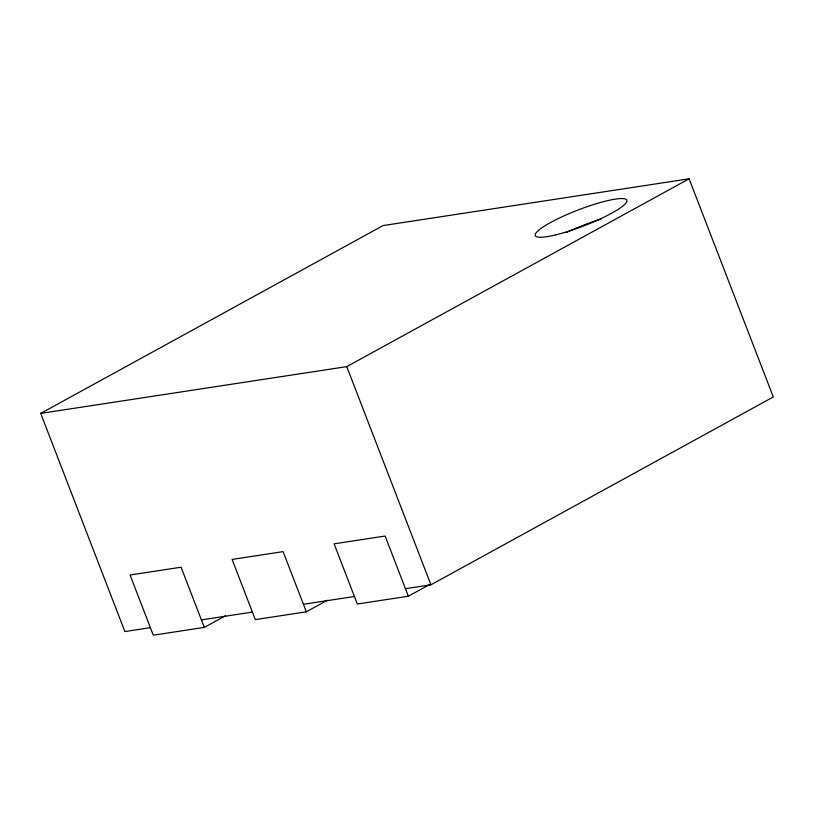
<?xml version="1.0" encoding="UTF-8"?>
<svg xmlns="http://www.w3.org/2000/svg" width="814" height="814" viewBox="0 0 814 814"><rect width="100%" height="100%" fill="white"/><g stroke="black" fill="none" stroke-linecap="round" stroke-linejoin="round"><path stroke-width="1.22" d="M150.387 627.675L124.888 631.572L40.7 413.4L383.058 225.58L689.112 178.805L773.3 396.967L430.942 584.798L405.433 588.695M40.7 413.4L346.754 366.626L689.112 178.805M204.304 627.401L181.074 567.216L130.067 575.01L153.297 635.195L204.304 627.401L225.356 615.852M306.318 611.813L283.099 551.627L232.092 559.422L255.311 619.607L306.318 611.813L327.37 600.264M408.343 596.224L385.114 536.039L334.106 543.833L357.326 604.019L408.343 596.224L429.395 584.676M201.404 619.881L252.411 612.087M303.418 604.293L354.426 596.489M346.754 366.626L430.942 584.798M566.147 232.601A49.115 8.445 -21.1 0 1 601.2 219.017M555.901 234.829A49.115 8.445 -21.1 0 0 626.892 201.312A49.115 8.445 -21.1 0 0 560.347 217.562A49.115 8.445 -21.1 0 0 555.901 234.829"/></g></svg>
